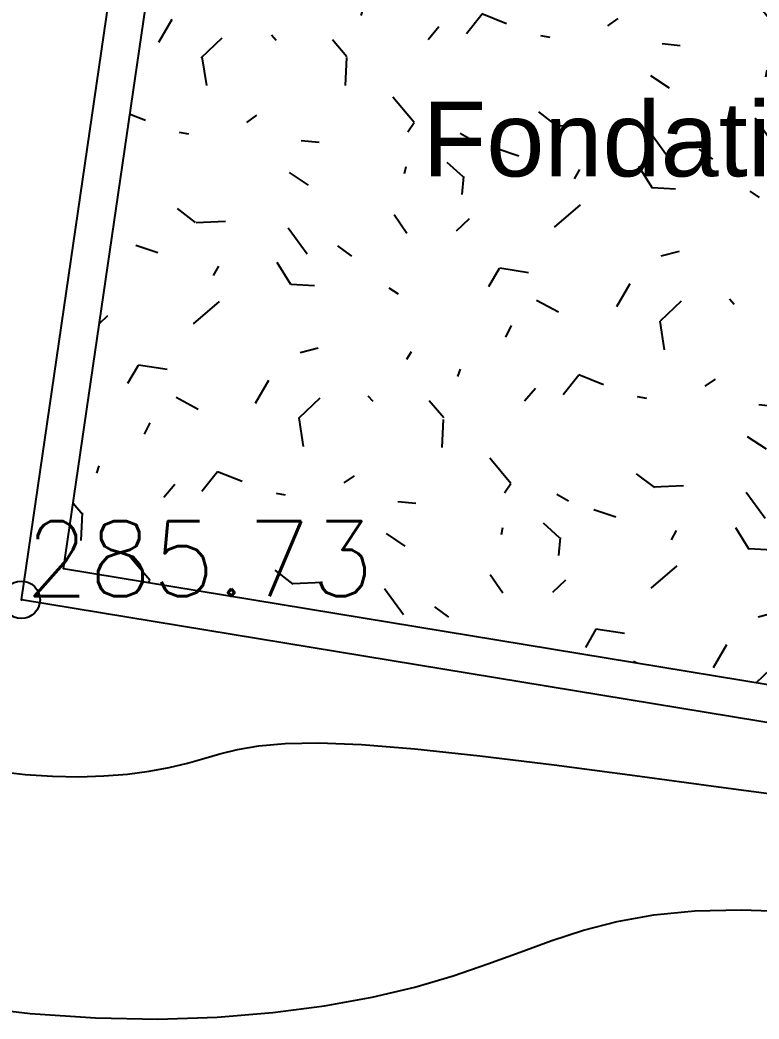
# Model space of a CAD drawing. Header units: millimetres. Extents: x 524954 to 526204, y 9523489 to 9524010.
# Drawn here: x 525769.33 to 525779.21, y 9523764.65 to 9523778.02 of the extents above; entities that cross this region are included whole.
import ezdxf

# ---------------------------------------------------------------- set-up
doc = ezdxf.new("R2010")
doc.units = ezdxf.units.MM
doc.header["$PDMODE"] = 32
doc.header["$PDSIZE"] = 0.5
doc.linetypes.add('CACHE2', pattern=[4.762499999999999, 3.175, -1.5875])
for name, color, linetype in [('Bati', 6, 'Continuous'), ('Cloture', 7, 'Continuous'), ('CN_02_00', 4, 'Continuous'), ('CN_05_00', 6, 'Continuous'), ('TopoAlt', 3, 'Continuous'), ('TOPOJIS', 7, 'Continuous'), ('Toponomie', 7, 'CACHE2')]:
    doc.layers.add(name, color=color, linetype=linetype)
doc.styles.add('Simplex 1.0', font='Simplex.shx', dxfattribs={"width": 0.99, "height": 1})
doc.styles.get("Standard").update_dxf_attribs({"font": 'arial.ttf'})

# ---------------------------------------------------------------- blocks, each defined once
blk = doc.blocks.new('TCPOINT M')
at = {"color": 0}
blk.add_point((0, 0), dxfattribs=at)
at = {"layer": 'TopoAlt', "style": 'Simplex 1.0', "width": 0.99}
blk.add_attdef('ALT', (0.15, 0.15), '', height=1, dxfattribs=at)

msp = doc.modelspace()

# ---------------------------------------------------------------- hatches: boundary and pattern name
at = {"layer": 'Cloture'}
h = msp.add_hatch(dxfattribs=at)
h.set_pattern_fill('HAIE', color=8, scale=5, angle=15, style=0)
h.set_pattern_definition([(124.29004622, (3.381051070442589, 0.9251848176874035), (-50.97739362458995, 74.33912388246408), [0.301695, -105.6464055]), (176.565051177, (0.9113334464618712, 4.967638634135934), (-4.829629131449577, -1.294095225506694), [0.31565, -15.49573830085]), (121.927513064, (0.5961567569780435, 4.986714912756636), (-36.14175445728171, 57.60879780680651), [0.3423, -119.8658528015]), (126.250505507, (2.105814893892798, 0.5642514002280054), (-16.12973439041408, 21.55995520625376), [0.432475, -96.133564579]), (43.4429286244, (0.7057381298387513, 3.202273285041691), (45.36134909261737, 43.21282226917126), [0.3888, -136.0846406395]), (98.65980825409997, (0.7637192421502405, 2.819745585894136), (-1.294095225514484, 4.829629131446886), [0.3869, -44.89002569069999]), (43.07248693589999, (2.796797342042518, 5.694137445877463), (53.7265121303314, 50.63064185198616), [0.242085, -84.757915]), (84.4439547804, (4.179350669309915, 1.360244765819285), (0.9473434549149, 15.78298261987056), [0.2435, -42.4765187266]), (137.905242923, (4.188920660693065, 1.598852006415472), (-13.54154393942736, 11.90069694330452), [0.28825, -100.9540336565]), (150, (4.308634642746574, 2.088055468689495), (-4.829629131448431, -1.294095225513431), [0.181385, -6.889682811850001]), (171.250505507, (3.770084687041172, 5.144048935667085), (-86.3327326815529, 13.10188031209648), [0.38935, -136.1756528375]), (59.99999999999999, (3.244519634989863, 4.958810856260323), (-1.294095225513431, 4.829629131448431), [0.28211, -6.78895781185]), (63.36646066339999, (3.469973117207283, 4.282000766681245), (23.45464211608926, 47.69569963023379), [0.1714, -60.036572894]), (49.6951535312, (3.726039220082047, 3.43646460485342), (39.23762473573125, 46.74835617502983), [0.22525, -78.83169150399998]), (143.290163192, (1.40904704394589, 5.366548930918952), (-25.78899265325101, 18.97176475527611), [0.2306, -120.806584369]), (87.2553283749, (2.619813423972998, 2.829987080106705), (5.33730895892387, 115.3105074703237), [0.3739, -130.870147484]), (130.346175942, (2.637789388113455, 3.2033620454073), (-7.417819582490695, 8.365163037386113), [0.2996, -104.819380208]), (130.016893478, (3.537955975391965, 2.324392128318347), (-7.417819582450556, 8.365163037384754), [0.4398, -82.32492678599999]), (56.18592516569999, (3.453239372792118, 2.198164765025202), (3.535533905946413, 6.123724356976588), [0.15135, -52.9993790635]), (78.4349488229, (3.410728599663313, 1.640872907765479), (-1.294095225510869, 4.829629131446293), [0.09556499999999998, -11.0847748875]), (146.185925166, (2.123776373224828, 1.48787177422384), (-6.123724356995099, 3.53553390591435), [0.30285, -52.8478790635]), (174.44395478, (2.26642994653672, 2.056830017877404), (-15.78298261986395, 0.9473434550250874), [0.2435099999999999, -42.47650872659999]), (34.7988763545, (1.307779721487424, 2.330901853374843), (47.94953954367025, 33.55356400626493), [0.16695, -132.686352556]), (131.565051177, (1.694033269991241, 3.422621057780541), (-6.123724356953708, 3.535533905941405), [0.09556499999999998, -11.0847748875]), (59.99999999999999, (2.14754057457175, 3.986511485693731), (-1.294095225513431, 4.829629131448431), [0.120925, -6.950142811850001]), (71.309932474, (2.828938394988467, 3.756119813033136), (2.241438680420707, 10.95335348839877), [0.102895, -17.9248613773]), (146.185925166, (2.033041619757048, 4.855641875420348), (-6.123724356995099, 3.53553390591435), [0.15155, -52.9991790635]), (15, (0.7197987768714169, 4.075155177513418), (-1.294095225512603, 4.829629131445341), [0.25, -4.75]), (161.309932474, (0.1098595779319551, 0.5796860750756505), (-10.95335348839877, 2.241438680420707), [0.30785, -17.7199063773]), (158.130102354, (-0.05441561108351833, 2.349369011302909), (-17.07707784534551, 5.776972586399362), [0.35612, -24.64388]), (51.3843518158, (-0.5947144018365721, 2.219504363647021), (15.43623084924646, 19.66526829636495), [0.3360849999999999, -117.668152212]), (151.73570459, (-0.6025335525178799, 3.293682345690791), (-96.6854944860793, 51.73891336129115), [0.3328799999999999, -116.3932953]), (40.7099537808, (-0.7085006027221096, 4.460100799975535), (8.365163037375371, 7.417819582465319), [0.4588, -149.3744406375]), (142.405356631, (0.6215636205457739, 0.9818274622427452), (-65.1195292457162, 49.84422645409259), [0.305, -106.699672795]), (59.99999999999999, (0.8546168096720301, 0.2776208061835445), (-1.294095225513431, 4.829629131448431), [0.141055, -6.93001281185]), (168.434948823, (0.52583221973479, 2.165741236087262), (-4.829629131444034, -1.294095225519298), [0.127175, -11.0531648875]), (182.471192291, (1.015574092023331, 0.9988861364595003), (-25.44224088274294, -1.640846996183646), [0.3943999999999999, -45.70332228644999]), (59.99999999999999, (0.1247639297058761, 3.398077980541993), (-1.294095225513431, 4.829629131448431), [0.353555, -6.717512811850001])])
h.paths.add_polyline_path([(525786.1115883152, 9523782.30260285), (525784.0728724598, 9523768.338434523), (525769.9150500031, 9523770.671083229), (525771.9157899431, 9523784.375135818)])

# ---------------------------------------------------------------- linework, layer by layer
at = {"layer": 'Bati', "flags": 128}
for points in [[(525786.67857565, 9523782.725125467), (525784.4940594077, 9523767.76229853), (525769.3493740881, 9523770.25754317), (525771.4932673256, 9523784.942123152)], [(525786.1115883152, 9523782.30260285), (525784.0728724598, 9523768.338434523), (525769.9150500031, 9523770.671083229), (525771.9157899431, 9523784.375135818)]]:
    msp.add_lwpolyline(points, close=True, dxfattribs=at)
at = {"layer": 'CN_02_00', "elevation": 283.9999999995271, "flags": 128}
msp.add_lwpolyline([(525768.5590208623, 9523764.82754525), (525769.4660549626, 9523764.720778247), (525770.3394180456, 9523764.662798246), (525771.1744838221, 9523764.648884067), (525771.966626003, 9523764.674314523), (525772.7112182996, 9523764.73436843), (525773.4036344225, 9523764.824324608), (525774.0392480827, 9523764.93946187), (525774.6134329912, 9523765.075059032), (525775.1253081092, 9523765.225938115), (525775.588973399, 9523765.385093965), (525776.0222740732, 9523765.54506463), (525776.4430553444, 9523765.69838816), (525776.8691624253, 9523765.837602602), (525777.3184405282, 9523765.95524601), (525777.8087348659, 9523766.04385643), (525778.3578906509, 9523766.095971914), (525778.9770536745, 9523766.107549371), (525779.6505720433, 9523766.08822116)], dxfattribs=at)
at = {"layer": 'CN_05_00', "elevation": 284.9999999995034, "flags": 128}
msp.add_lwpolyline([(525769.0158724374, 9523767.96627237), (525769.3986093701, 9523767.9212204), (525769.7671383013, 9523767.89675485), (525770.1195070973, 9523767.890883548), (525770.4537636247, 9523767.901614318), (525770.7679557499, 9523767.926954985), (525771.0601313395, 9523767.96491337), (525771.3283382597, 9523768.013497302), (525771.5706243773, 9523768.0707146), (525771.7894669974, 9523768.133918645), (525772.005061181, 9523768.19784501), (525772.2420314279, 9523768.256574824), (525772.525002238, 9523768.304189218), (525772.8785981108, 9523768.33476932), (525773.3274435463, 9523768.342396257), (525773.8961630441, 9523768.321151163), (525774.6093811042, 9523768.265115162), (525775.4803461033, 9523768.17118811), (525776.476801928, 9523768.047544759), (525777.5551163412, 9523767.905178584), (525778.6716571065, 9523767.755083064), (525779.7827919871, 9523767.608251672)], dxfattribs=at)

# ---------------------------------------------------------------- block references
at = {"layer": 'TOPOJIS'}
ref = msp.add_blockref('TCPOINT M', (525769.3493740875, 9523770.25754317, 285.73), dxfattribs=at)
ref.add_attrib('ALT', '285.73', (525769.3993740876, 9523770.307543172, 285.73), dxfattribs={"layer": 'TopoAlt', "height": 1, "style": 'Simplex 1.0', "width": 0.99})

# ---------------------------------------------------------------- texts
at = {"layer": 'Toponomie', "insert": (525756.4789255, 9523776.922111375, -286.9999999994561), "char_height": 1, "width": 42.6829767363455, "attachment_point": 1}
msp.add_mtext('\\pxqc;Fondation', dxfattribs=at)

doc.saveas('drawing.dxf')
